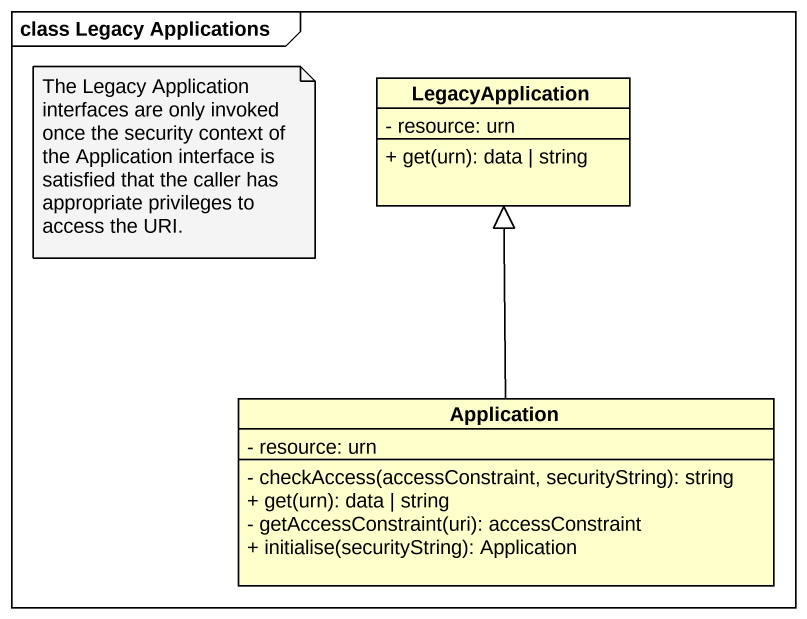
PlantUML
@startuml
mainframe class Legacy Applications
hide circle
hide empty members
skinparam classAttributeIconSize 0
class LegacyApplication {
  - resource: urn
  + get(urn): data | string
}
class Application {
  - resource: urn
  - checkAccess(accessConstraint, securityString): string
  + get(urn): data | string
  - getAccessConstraint(uri): accessConstraint
  + initialise(securityString): Application
}
Application -up-|> LegacyApplication
note as N1
  The Legacy Application interfaces are only invoked once the security context of the Application interface is satisfied that the caller has appropriate privileges to access the URI.
end note
@enduml
